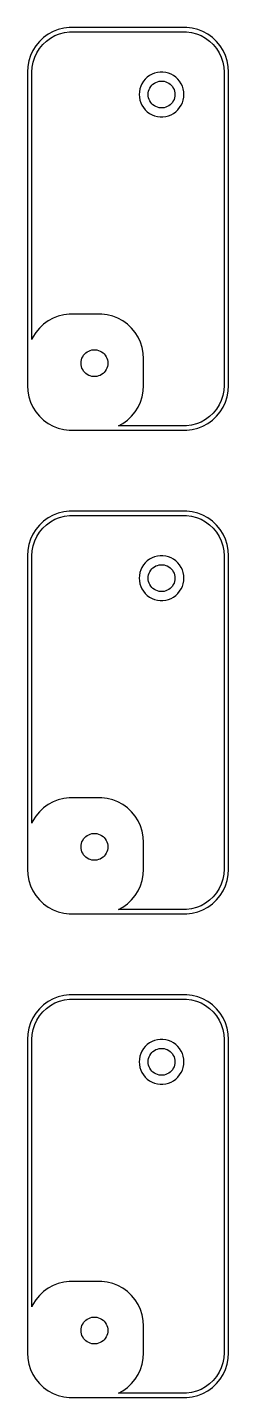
# Model space of a CAD drawing. Header units: metres. Extents: x -11 to 11, y 194 to 454.
# Drawn here: x -11.2 to 11.2, y 301.5 to 454.5 of the extents above; entities that cross this region are included whole.
import ezdxf

# ---------------------------------------------------------------- set-up
doc = ezdxf.new("R2010")
doc.units = ezdxf.units.M

msp = doc.modelspace()

# ---------------------------------------------------------------- linework, layer by layer
for p, q in [((-7.1869, 454.411), (-7.79507, 454.255)), ((-6.56395, 454.49), (-7.1869, 454.411)), ((6.56395, 454.49), (-6.56395, 454.49)), ((7.1869, 454.411), (6.56395, 454.49)), ((7.79507, 454.255), (7.1869, 454.411)), ((-9.89484, 452.923), (-10.2951, 452.439)), ((-9.43712, 453.353), (-9.89484, 452.923)), ((-9.53035, 452.58), (-9.11839, 452.967)), ((-8.92912, 453.722), (-9.43712, 453.353)), ((-9.11839, 452.967), (-8.66121, 453.299)), ((-8.37889, 454.024), (-8.92912, 453.722)), ((-8.66121, 453.299), (-8.166, 453.572)), ((-7.79507, 454.255), (-8.37889, 454.024)), ((-8.166, 453.572), (-7.64056, 453.78)), ((-7.64056, 453.78), (-7.0932, 453.92)), ((-7.0932, 453.92), (-6.53255, 453.991)), ((-6.53255, 453.991), (6.53255, 453.991)), ((6.53255, 453.991), (7.0932, 453.92)), ((7.0932, 453.92), (7.64056, 453.78)), ((7.64056, 453.78), (8.166, 453.572)), ((8.37889, 454.024), (7.79507, 454.255)), ((8.166, 453.572), (8.66121, 453.299)), ((8.92912, 453.722), (8.37889, 454.024)), ((8.66121, 453.299), (9.11839, 452.967)), ((9.43712, 453.353), (8.92912, 453.722)), ((9.11839, 452.967), (9.53035, 452.58)), ((9.89484, 452.923), (9.43712, 453.353)), ((10.2951, 452.439), (9.89484, 452.923)), ((-10.8989, 451.341), (-11.0929, 450.743)), ((-10.6315, 451.909), (-10.8989, 451.341)), ((-10.2951, 452.439), (-10.6315, 451.909)), ((-10.434, 451.157), (-10.1934, 451.668)), ((-10.1934, 451.668), (-9.89056, 452.145)), ((-9.89056, 452.145), (-9.53035, 452.58)), ((9.53035, 452.58), (9.89056, 452.145)), ((9.89056, 452.145), (10.1934, 451.668)), ((10.1934, 451.668), (10.434, 451.157)), ((10.6315, 451.909), (10.2951, 452.439)), ((10.8989, 451.341), (10.6315, 451.909)), ((11.0929, 450.743), (10.8989, 451.341)), ((-11.2106, 450.127), (-11.25, 449.5)), ((-11.0929, 450.743), (-11.2106, 450.127)), ((-10.75, 449.5), (-10.7145, 450.064)), ((-10.7145, 450.064), (-10.6086, 450.619)), ((-10.6086, 450.619), (-10.434, 451.157)), ((10.434, 451.157), (10.6086, 450.619)), ((10.6086, 450.619), (10.7145, 450.064)), ((10.7145, 450.064), (10.75, 449.5)), ((11.2106, 450.127), (11.0929, 450.743)), ((11.25, 449.5), (11.2106, 450.127)), ((-11.25, 449.5), (-11.25, 414.5)), ((-10.75, 419.657), (-10.75, 449.5)), ((1.72745, 448.469), (1.55922, 448.204)), ((1.92757, 448.711), (1.72745, 448.469)), ((2.15643, 448.926), (1.92757, 448.711)), ((2.41043, 449.111), (2.15643, 448.926)), ((2.68555, 449.262), (2.41043, 449.111)), ((2.97745, 449.378), (2.68555, 449.262)), ((2.79385, 448.156), (2.94626, 448.266)), ((2.94626, 448.266), (3.11133, 448.357)), ((3.28154, 449.456), (2.97745, 449.378)), ((3.11133, 448.357), (3.28647, 448.427)), ((3.59302, 449.495), (3.28154, 449.456)), ((3.28647, 448.427), (3.46892, 448.473)), ((3.46892, 448.473), (3.65581, 448.497)), ((3.90697, 449.495), (3.59302, 449.495)), ((3.65581, 448.497), (3.84418, 448.497)), ((3.84418, 448.497), (4.03107, 448.473)), ((4.21844, 449.456), (3.90697, 449.495)), ((4.03107, 448.473), (4.21352, 448.427)), ((4.21352, 448.427), (4.38866, 448.357)), ((4.52254, 449.378), (4.21844, 449.456)), ((4.38866, 448.357), (4.55373, 448.266)), ((4.81444, 449.262), (4.52254, 449.378)), ((4.55373, 448.266), (4.70613, 448.156)), ((5.08955, 449.111), (4.81444, 449.262)), ((5.34355, 448.926), (5.08955, 449.111)), ((5.57242, 448.711), (5.34355, 448.926)), ((5.77254, 448.469), (5.57242, 448.711)), ((5.94077, 448.204), (5.77254, 448.469)), ((10.75, 449.5), (10.75, 414.5)), ((11.25, 414.5), (11.25, 449.5)), ((1.2697, 447.313), (1.25, 447)), ((1.25, 447), (1.2697, 446.687)), ((1.32854, 447.622), (1.2697, 447.313)), ((1.42555, 447.92), (1.32854, 447.622)), ((1.55922, 448.204), (1.42555, 447.92)), ((2.25, 447), (2.26183, 447.188)), ((2.26183, 446.812), (2.25, 447)), ((2.26183, 447.188), (2.29712, 447.373)), ((2.29712, 446.627), (2.26183, 446.812)), ((2.29712, 447.373), (2.35533, 447.552)), ((2.35533, 447.552), (2.43553, 447.723)), ((2.43553, 447.723), (2.53647, 447.882)), ((2.53647, 447.882), (2.65654, 448.027)), ((2.65654, 448.027), (2.79385, 448.156)), ((4.70613, 448.156), (4.84344, 448.027)), ((4.84344, 448.027), (4.96352, 447.882)), ((4.96352, 447.882), (5.06445, 447.723)), ((5.06445, 447.723), (5.14465, 447.552)), ((5.14465, 447.552), (5.20287, 447.373)), ((5.20287, 447.373), (5.23816, 447.188)), ((5.23816, 446.812), (5.20287, 446.627)), ((5.23816, 447.188), (5.25, 447)), ((5.25, 447), (5.23816, 446.812)), ((6.07443, 447.92), (5.94077, 448.204)), ((6.17145, 447.622), (6.07443, 447.92)), ((6.23029, 447.313), (6.17145, 447.622)), ((6.25, 447), (6.23029, 447.313)), ((6.23029, 446.687), (6.25, 447)), ((1.2697, 446.687), (1.32854, 446.378)), ((1.32854, 446.378), (1.42555, 446.08)), ((1.42555, 446.08), (1.55922, 445.796)), ((1.55922, 445.796), (1.72745, 445.531)), ((1.72745, 445.531), (1.92757, 445.289)), ((1.92757, 445.289), (2.15643, 445.074)), ((2.35533, 446.448), (2.29712, 446.627)), ((2.43553, 446.277), (2.35533, 446.448)), ((2.53647, 446.118), (2.43553, 446.277)), ((2.65654, 445.973), (2.53647, 446.118)), ((2.79385, 445.844), (2.65654, 445.973)), ((2.94626, 445.734), (2.79385, 445.844)), ((3.11133, 445.643), (2.94626, 445.734)), ((3.28647, 445.573), (3.11133, 445.643)), ((3.46892, 445.527), (3.28647, 445.573)), ((3.65581, 445.503), (3.46892, 445.527)), ((3.84418, 445.503), (3.65581, 445.503)), ((4.03107, 445.527), (3.84418, 445.503)), ((4.21352, 445.573), (4.03107, 445.527)), ((4.38866, 445.643), (4.21352, 445.573)), ((4.55373, 445.734), (4.38866, 445.643)), ((4.70613, 445.844), (4.55373, 445.734)), ((4.84344, 445.973), (4.70613, 445.844)), ((4.96352, 446.118), (4.84344, 445.973)), ((5.06445, 446.277), (4.96352, 446.118)), ((5.14465, 446.448), (5.06445, 446.277)), ((5.20287, 446.627), (5.14465, 446.448)), ((5.34355, 445.074), (5.57242, 445.289)), ((5.57242, 445.289), (5.77254, 445.531)), ((5.77254, 445.531), (5.94077, 445.796)), ((5.94077, 445.796), (6.07443, 446.08)), ((6.07443, 446.08), (6.17145, 446.378)), ((6.17145, 446.378), (6.23029, 446.687)), ((2.15643, 445.074), (2.41043, 444.889)), ((2.41043, 444.889), (2.68555, 444.738)), ((2.68555, 444.738), (2.97745, 444.622)), ((2.97745, 444.622), (3.28154, 444.544)), ((3.28154, 444.544), (3.59302, 444.505)), ((3.59302, 444.505), (3.90697, 444.505)), ((3.90697, 444.505), (4.21844, 444.544)), ((4.21844, 444.544), (4.52254, 444.622)), ((4.52254, 444.622), (4.81444, 444.738)), ((4.81444, 444.738), (5.08955, 444.889)), ((5.08955, 444.889), (5.34355, 445.074)), ((-7.79507, 422.255), (-8.37889, 422.024)), ((-7.1869, 422.411), (-7.79507, 422.255)), ((-6.56395, 422.49), (-7.1869, 422.411)), ((-2.93604, 422.49), (-6.56395, 422.49)), ((-2.31308, 422.411), (-2.93604, 422.49)), ((-1.70491, 422.255), (-2.31308, 422.411)), ((-1.12109, 422.024), (-1.70491, 422.255)), ((-9.89484, 420.923), (-10.2951, 420.439)), ((-9.43712, 421.353), (-9.89484, 420.923)), ((-8.92912, 421.722), (-9.43712, 421.353)), ((-8.37889, 422.024), (-8.92912, 421.722)), ((-0.57086, 421.722), (-1.12109, 422.024)), ((-0.06287, 421.353), (-0.57086, 421.722)), ((0.39484, 420.923), (-0.06287, 421.353)), ((0.79507, 420.439), (0.39484, 420.923)), ((-10.6315, 419.909), (-10.75, 419.657)), ((-10.2951, 420.439), (-10.6315, 419.909)), ((1.13153, 419.909), (0.79507, 420.439)), ((1.39888, 419.341), (1.13153, 419.909)), ((1.59291, 418.743), (1.39888, 419.341)), ((-5.14465, 417.552), (-5.06445, 417.723)), ((-5.06445, 417.723), (-4.96352, 417.882)), ((-4.96352, 417.882), (-4.84344, 418.027)), ((-4.84344, 418.027), (-4.70613, 418.156)), ((-4.70613, 418.156), (-4.55373, 418.266)), ((-4.55373, 418.266), (-4.38866, 418.357)), ((-4.38866, 418.357), (-4.21352, 418.427)), ((-4.21352, 418.427), (-4.03107, 418.473)), ((-4.03107, 418.473), (-3.84418, 418.497)), ((-3.84418, 418.497), (-3.65581, 418.497)), ((-3.65581, 418.497), (-3.46892, 418.473)), ((-3.46892, 418.473), (-3.28647, 418.427)), ((-3.28647, 418.427), (-3.11133, 418.357)), ((-3.11133, 418.357), (-2.94626, 418.266)), ((-2.94626, 418.266), (-2.79385, 418.156)), ((-2.79385, 418.156), (-2.65654, 418.027)), ((-2.65654, 418.027), (-2.53647, 417.882)), ((-2.53647, 417.882), (-2.43553, 417.723)), ((-2.43553, 417.723), (-2.35533, 417.552)), ((1.71057, 418.127), (1.59291, 418.743)), ((1.75, 417.5), (1.71057, 418.127)), ((-5.25, 417), (-5.23816, 417.188)), ((-5.23816, 416.812), (-5.25, 417)), ((-5.23816, 417.188), (-5.20287, 417.373)), ((-5.20287, 416.627), (-5.23816, 416.812)), ((-5.20287, 417.373), (-5.14465, 417.552)), ((-5.14465, 416.448), (-5.20287, 416.627)), ((-5.06445, 416.277), (-5.14465, 416.448)), ((-4.96352, 416.118), (-5.06445, 416.277)), ((-4.84344, 415.973), (-4.96352, 416.118)), ((-2.53647, 416.118), (-2.65654, 415.973)), ((-2.43553, 416.277), (-2.53647, 416.118)), ((-2.35533, 416.448), (-2.43553, 416.277)), ((-2.35533, 417.552), (-2.29712, 417.373)), ((-2.29712, 416.627), (-2.35533, 416.448)), ((-2.29712, 417.373), (-2.26183, 417.188)), ((-2.26183, 416.812), (-2.29712, 416.627)), ((-2.26183, 417.188), (-2.25, 417)), ((-2.25, 417), (-2.26183, 416.812)), ((1.75, 414.5), (1.75, 417.5)), ((-4.70613, 415.844), (-4.84344, 415.973)), ((-4.55373, 415.734), (-4.70613, 415.844)), ((-4.38866, 415.643), (-4.55373, 415.734)), ((-4.21352, 415.573), (-4.38866, 415.643)), ((-4.03107, 415.527), (-4.21352, 415.573)), ((-3.84418, 415.503), (-4.03107, 415.527)), ((-3.65581, 415.503), (-3.84418, 415.503)), ((-3.46892, 415.527), (-3.65581, 415.503)), ((-3.28647, 415.573), (-3.46892, 415.527)), ((-3.11133, 415.643), (-3.28647, 415.573)), ((-2.94626, 415.734), (-3.11133, 415.643)), ((-2.79385, 415.844), (-2.94626, 415.734)), ((-2.65654, 415.973), (-2.79385, 415.844)), ((-11.25, 414.5), (-11.2106, 413.873)), ((-11.2106, 413.873), (-11.0929, 413.257)), ((-11.0929, 413.257), (-10.8989, 412.659)), ((1.39888, 412.659), (1.59291, 413.257)), ((1.59291, 413.257), (1.71057, 413.873)), ((1.71057, 413.873), (1.75, 414.5)), ((10.6086, 413.381), (10.434, 412.843)), ((10.7145, 413.936), (10.6086, 413.381)), ((10.75, 414.5), (10.7145, 413.936)), ((10.8989, 412.659), (11.0929, 413.257)), ((11.0929, 413.257), (11.2106, 413.873)), ((11.2106, 413.873), (11.25, 414.5)), ((-10.8989, 412.659), (-10.6315, 412.091)), ((-10.6315, 412.091), (-10.2951, 411.561)), ((-10.2951, 411.561), (-9.89484, 411.077)), ((0.39484, 411.077), (0.79507, 411.561)), ((0.79507, 411.561), (1.13153, 412.091)), ((1.13153, 412.091), (1.39888, 412.659)), ((9.89056, 411.855), (9.53035, 411.42)), ((10.1934, 412.332), (9.89056, 411.855)), ((9.89484, 411.077), (10.2951, 411.561)), ((10.434, 412.843), (10.1934, 412.332)), ((10.2951, 411.561), (10.6315, 412.091)), ((10.6315, 412.091), (10.8989, 412.659)), ((-9.89484, 411.077), (-9.43712, 410.647)), ((-9.43712, 410.647), (-8.92912, 410.278)), ((-8.92912, 410.278), (-8.37889, 409.976)), ((-1.06104, 410.009), (-0.57086, 410.278)), ((6.53255, 410.009), (-1.06104, 410.009)), ((-0.57086, 410.278), (-0.06287, 410.647)), ((-0.06287, 410.647), (0.39484, 411.077)), ((7.0932, 410.08), (6.53255, 410.009)), ((7.64056, 410.22), (7.0932, 410.08)), ((8.166, 410.428), (7.64056, 410.22)), ((8.66121, 410.701), (8.166, 410.428)), ((8.37889, 409.976), (8.92912, 410.278)), ((9.11839, 411.033), (8.66121, 410.701)), ((8.92912, 410.278), (9.43712, 410.647)), ((9.53035, 411.42), (9.11839, 411.033)), ((9.43712, 410.647), (9.89484, 411.077)), ((-8.37889, 409.976), (-7.79507, 409.745)), ((-7.79507, 409.745), (-7.1869, 409.589)), ((-7.1869, 409.589), (-6.56395, 409.51)), ((-6.56395, 409.51), (6.56395, 409.51)), ((6.56395, 409.51), (7.1869, 409.589)), ((7.1869, 409.589), (7.79507, 409.745)), ((7.79507, 409.745), (8.37889, 409.976)), ((-9.43712, 399.353), (-9.89484, 398.923)), ((-8.92912, 399.722), (-9.43712, 399.353)), ((-9.11839, 398.967), (-8.66121, 399.299)), ((-8.37889, 400.024), (-8.92912, 399.722)), ((-8.66121, 399.299), (-8.166, 399.572)), ((-7.79507, 400.255), (-8.37889, 400.024)), ((-8.166, 399.572), (-7.64056, 399.78)), ((-7.1869, 400.411), (-7.79507, 400.255)), ((-7.64056, 399.78), (-7.0932, 399.92)), ((-6.56395, 400.49), (-7.1869, 400.411)), ((-7.0932, 399.92), (-6.53255, 399.991)), ((6.56395, 400.49), (-6.56395, 400.49)), ((-6.53255, 399.991), (6.53255, 399.991)), ((6.53255, 399.991), (7.0932, 399.92)), ((7.1869, 400.411), (6.56395, 400.49)), ((7.0932, 399.92), (7.64056, 399.78)), ((7.79507, 400.255), (7.1869, 400.411)), ((7.64056, 399.78), (8.166, 399.572)), ((8.37889, 400.024), (7.79507, 400.255)), ((8.166, 399.572), (8.66121, 399.299)), ((8.92912, 399.722), (8.37889, 400.024)), ((8.66121, 399.299), (9.11839, 398.967)), ((9.43712, 399.353), (8.92912, 399.722)), ((9.89484, 398.923), (9.43712, 399.353)), ((-10.6315, 397.909), (-10.8989, 397.341)), ((-10.2951, 398.439), (-10.6315, 397.909)), ((-9.89484, 398.923), (-10.2951, 398.439)), ((-10.1934, 397.668), (-9.89056, 398.145)), ((-9.89056, 398.145), (-9.53035, 398.58)), ((-9.53035, 398.58), (-9.11839, 398.967)), ((9.11839, 398.967), (9.53035, 398.58)), ((9.53035, 398.58), (9.89056, 398.145)), ((9.89056, 398.145), (10.1934, 397.668)), ((10.2951, 398.439), (9.89484, 398.923)), ((10.6315, 397.909), (10.2951, 398.439)), ((10.8989, 397.341), (10.6315, 397.909)), ((-11.0929, 396.743), (-11.2106, 396.127)), ((-10.8989, 397.341), (-11.0929, 396.743)), ((-10.7145, 396.064), (-10.6086, 396.619)), ((-10.6086, 396.619), (-10.434, 397.157)), ((-10.434, 397.157), (-10.1934, 397.668)), ((10.1934, 397.668), (10.434, 397.157)), ((10.434, 397.157), (10.6086, 396.619)), ((10.6086, 396.619), (10.7145, 396.064)), ((11.0929, 396.743), (10.8989, 397.341)), ((11.2106, 396.127), (11.0929, 396.743)), ((-11.2106, 396.127), (-11.25, 395.5)), ((-11.25, 395.5), (-11.25, 360.5)), ((-10.75, 395.5), (-10.7145, 396.064)), ((-10.75, 365.657), (-10.75, 395.5)), ((1.92757, 394.711), (1.72745, 394.469)), ((2.15643, 394.926), (1.92757, 394.711)), ((2.41043, 395.111), (2.15643, 394.926)), ((2.68555, 395.262), (2.41043, 395.111)), ((2.97745, 395.378), (2.68555, 395.262)), ((3.28154, 395.456), (2.97745, 395.378)), ((3.59302, 395.495), (3.28154, 395.456)), ((3.90697, 395.495), (3.59302, 395.495)), ((4.21844, 395.456), (3.90697, 395.495)), ((4.52254, 395.378), (4.21844, 395.456)), ((4.81444, 395.262), (4.52254, 395.378)), ((5.08955, 395.111), (4.81444, 395.262)), ((5.34355, 394.926), (5.08955, 395.111)), ((5.57242, 394.711), (5.34355, 394.926)), ((5.77254, 394.469), (5.57242, 394.711)), ((10.7145, 396.064), (10.75, 395.5)), ((10.75, 395.5), (10.75, 360.5)), ((11.25, 395.5), (11.2106, 396.127)), ((11.25, 360.5), (11.25, 395.5)), ((1.2697, 393.313), (1.25, 393)), ((1.32854, 393.622), (1.2697, 393.313)), ((1.42555, 393.92), (1.32854, 393.622)), ((1.55922, 394.204), (1.42555, 393.92)), ((1.72745, 394.469), (1.55922, 394.204)), ((2.25, 393), (2.26183, 393.188)), ((2.26183, 393.188), (2.29712, 393.373)), ((2.29712, 393.373), (2.35533, 393.552)), ((2.35533, 393.552), (2.43553, 393.723)), ((2.43553, 393.723), (2.53647, 393.882)), ((2.53647, 393.882), (2.65654, 394.027)), ((2.65654, 394.027), (2.79385, 394.156)), ((2.79385, 394.156), (2.94626, 394.266)), ((2.94626, 394.266), (3.11133, 394.357)), ((3.11133, 394.357), (3.28647, 394.427)), ((3.28647, 394.427), (3.46892, 394.473)), ((3.46892, 394.473), (3.65581, 394.497)), ((3.65581, 394.497), (3.84418, 394.497)), ((3.84418, 394.497), (4.03107, 394.473)), ((4.03107, 394.473), (4.21352, 394.427)), ((4.21352, 394.427), (4.38866, 394.357)), ((4.38866, 394.357), (4.55373, 394.266)), ((4.55373, 394.266), (4.70613, 394.156)), ((4.70613, 394.156), (4.84344, 394.027)), ((4.84344, 394.027), (4.96352, 393.882)), ((4.96352, 393.882), (5.06445, 393.723)), ((5.06445, 393.723), (5.14465, 393.552)), ((5.14465, 393.552), (5.20287, 393.373)), ((5.20287, 393.373), (5.23816, 393.188)), ((5.23816, 393.188), (5.25, 393)), ((5.94077, 394.204), (5.77254, 394.469)), ((6.07443, 393.92), (5.94077, 394.204)), ((6.17145, 393.622), (6.07443, 393.92)), ((6.23029, 393.313), (6.17145, 393.622)), ((6.25, 393), (6.23029, 393.313)), ((1.25, 393), (1.2697, 392.687)), ((1.2697, 392.687), (1.32854, 392.378)), ((1.32854, 392.378), (1.42555, 392.08)), ((1.42555, 392.08), (1.55922, 391.796)), ((1.55922, 391.796), (1.72745, 391.531)), ((2.26183, 392.812), (2.25, 393)), ((2.29712, 392.627), (2.26183, 392.812)), ((2.35533, 392.448), (2.29712, 392.627)), ((2.43553, 392.277), (2.35533, 392.448)), ((2.53647, 392.118), (2.43553, 392.277)), ((2.65654, 391.973), (2.53647, 392.118)), ((2.79385, 391.844), (2.65654, 391.973)), ((2.94626, 391.734), (2.79385, 391.844)), ((3.11133, 391.643), (2.94626, 391.734)), ((3.28647, 391.573), (3.11133, 391.643)), ((4.38866, 391.643), (4.21352, 391.573)), ((4.55373, 391.734), (4.38866, 391.643)), ((4.70613, 391.844), (4.55373, 391.734)), ((4.84344, 391.973), (4.70613, 391.844)), ((4.96352, 392.118), (4.84344, 391.973)), ((5.06445, 392.277), (4.96352, 392.118)), ((5.14465, 392.448), (5.06445, 392.277)), ((5.20287, 392.627), (5.14465, 392.448)), ((5.23816, 392.812), (5.20287, 392.627)), ((5.25, 393), (5.23816, 392.812)), ((5.77254, 391.531), (5.94077, 391.796)), ((5.94077, 391.796), (6.07443, 392.08)), ((6.07443, 392.08), (6.17145, 392.378)), ((6.17145, 392.378), (6.23029, 392.687)), ((6.23029, 392.687), (6.25, 393)), ((1.72745, 391.531), (1.92757, 391.289)), ((1.92757, 391.289), (2.15643, 391.074)), ((2.15643, 391.074), (2.41043, 390.889)), ((2.41043, 390.889), (2.68555, 390.738)), ((2.68555, 390.738), (2.97745, 390.622)), ((2.97745, 390.622), (3.28154, 390.544)), ((3.28154, 390.544), (3.59302, 390.505)), ((3.46892, 391.527), (3.28647, 391.573)), ((3.65581, 391.503), (3.46892, 391.527)), ((3.59302, 390.505), (3.90697, 390.505)), ((3.84418, 391.503), (3.65581, 391.503)), ((4.03107, 391.527), (3.84418, 391.503)), ((3.90697, 390.505), (4.21844, 390.544)), ((4.21352, 391.573), (4.03107, 391.527)), ((4.21844, 390.544), (4.52254, 390.622)), ((4.52254, 390.622), (4.81444, 390.738)), ((4.81444, 390.738), (5.08955, 390.889)), ((5.08955, 390.889), (5.34355, 391.074)), ((5.34355, 391.074), (5.57242, 391.289)), ((5.57242, 391.289), (5.77254, 391.531)), ((-9.43712, 367.353), (-9.89484, 366.923)), ((-8.92912, 367.722), (-9.43712, 367.353)), ((-8.37889, 368.024), (-8.92912, 367.722)), ((-7.79507, 368.255), (-8.37889, 368.024)), ((-7.1869, 368.411), (-7.79507, 368.255)), ((-6.56395, 368.49), (-7.1869, 368.411)), ((-2.93604, 368.49), (-6.56395, 368.49)), ((-2.31308, 368.411), (-2.93604, 368.49)), ((-1.70491, 368.255), (-2.31308, 368.411)), ((-1.12109, 368.024), (-1.70491, 368.255)), ((-0.57086, 367.722), (-1.12109, 368.024)), ((-0.06287, 367.353), (-0.57086, 367.722)), ((0.39484, 366.923), (-0.06287, 367.353)), ((-10.6315, 365.909), (-10.75, 365.657)), ((-10.2951, 366.439), (-10.6315, 365.909)), ((-9.89484, 366.923), (-10.2951, 366.439)), ((0.79507, 366.439), (0.39484, 366.923)), ((1.13153, 365.909), (0.79507, 366.439)), ((1.39888, 365.341), (1.13153, 365.909)), ((-4.84344, 364.027), (-4.70613, 364.156)), ((-4.70613, 364.156), (-4.55373, 364.266)), ((-4.55373, 364.266), (-4.38866, 364.357)), ((-4.38866, 364.357), (-4.21352, 364.427)), ((-4.21352, 364.427), (-4.03107, 364.473)), ((-4.03107, 364.473), (-3.84418, 364.497)), ((-3.84418, 364.497), (-3.65581, 364.497)), ((-3.65581, 364.497), (-3.46892, 364.473)), ((-3.46892, 364.473), (-3.28647, 364.427)), ((-3.28647, 364.427), (-3.11133, 364.357)), ((-3.11133, 364.357), (-2.94626, 364.266)), ((-2.94626, 364.266), (-2.79385, 364.156)), ((-2.79385, 364.156), (-2.65654, 364.027)), ((1.59291, 364.743), (1.39888, 365.341)), ((1.71057, 364.127), (1.59291, 364.743)), ((1.75, 363.5), (1.71057, 364.127)), ((-5.25, 363), (-5.23816, 363.188)), ((-5.23816, 362.812), (-5.25, 363)), ((-5.23816, 363.188), (-5.20287, 363.373)), ((-5.20287, 362.627), (-5.23816, 362.812)), ((-5.20287, 363.373), (-5.14465, 363.552)), ((-5.14465, 362.448), (-5.20287, 362.627)), ((-5.14465, 363.552), (-5.06445, 363.723)), ((-5.06445, 363.723), (-4.96352, 363.882)), ((-4.96352, 363.882), (-4.84344, 364.027)), ((-2.65654, 364.027), (-2.53647, 363.882)), ((-2.53647, 363.882), (-2.43553, 363.723)), ((-2.43553, 363.723), (-2.35533, 363.552)), ((-2.35533, 363.552), (-2.29712, 363.373)), ((-2.29712, 362.627), (-2.35533, 362.448)), ((-2.29712, 363.373), (-2.26183, 363.188)), ((-2.26183, 362.812), (-2.29712, 362.627)), ((-2.26183, 363.188), (-2.25, 363)), ((-2.25, 363), (-2.26183, 362.812)), ((1.75, 360.5), (1.75, 363.5)), ((-5.06445, 362.277), (-5.14465, 362.448)), ((-4.96352, 362.118), (-5.06445, 362.277)), ((-4.84344, 361.973), (-4.96352, 362.118)), ((-4.70613, 361.844), (-4.84344, 361.973)), ((-4.55373, 361.734), (-4.70613, 361.844)), ((-4.38866, 361.643), (-4.55373, 361.734)), ((-4.21352, 361.573), (-4.38866, 361.643)), ((-4.03107, 361.527), (-4.21352, 361.573)), ((-3.84418, 361.503), (-4.03107, 361.527)), ((-3.65581, 361.503), (-3.84418, 361.503)), ((-3.46892, 361.527), (-3.65581, 361.503)), ((-3.28647, 361.573), (-3.46892, 361.527)), ((-3.11133, 361.643), (-3.28647, 361.573)), ((-2.94626, 361.734), (-3.11133, 361.643)), ((-2.79385, 361.844), (-2.94626, 361.734)), ((-2.65654, 361.973), (-2.79385, 361.844)), ((-2.53647, 362.118), (-2.65654, 361.973)), ((-2.43553, 362.277), (-2.53647, 362.118)), ((-2.35533, 362.448), (-2.43553, 362.277)), ((-11.25, 360.5), (-11.2106, 359.873)), ((-11.2106, 359.873), (-11.0929, 359.257)), ((1.59291, 359.257), (1.71057, 359.873)), ((1.71057, 359.873), (1.75, 360.5)), ((10.7145, 359.936), (10.6086, 359.381)), ((10.75, 360.5), (10.7145, 359.936)), ((11.0929, 359.257), (11.2106, 359.873)), ((11.2106, 359.873), (11.25, 360.5)), ((-11.0929, 359.257), (-10.8989, 358.659)), ((-10.8989, 358.659), (-10.6315, 358.091)), ((-10.6315, 358.091), (-10.2951, 357.561)), ((0.79507, 357.561), (1.13153, 358.091)), ((1.13153, 358.091), (1.39888, 358.659)), ((1.39888, 358.659), (1.59291, 359.257)), ((10.1934, 358.332), (9.89056, 357.855)), ((10.434, 358.843), (10.1934, 358.332)), ((10.2951, 357.561), (10.6315, 358.091)), ((10.6086, 359.381), (10.434, 358.843)), ((10.6315, 358.091), (10.8989, 358.659)), ((10.8989, 358.659), (11.0929, 359.257)), ((-10.2951, 357.561), (-9.89484, 357.077)), ((-9.89484, 357.077), (-9.43712, 356.647)), ((-9.43712, 356.647), (-8.92912, 356.278)), ((-0.57086, 356.278), (-0.06287, 356.647)), ((-0.06287, 356.647), (0.39484, 357.077)), ((0.39484, 357.077), (0.79507, 357.561)), ((8.66121, 356.701), (8.166, 356.428)), ((9.11839, 357.033), (8.66121, 356.701)), ((8.92912, 356.278), (9.43712, 356.647)), ((9.53035, 357.42), (9.11839, 357.033)), ((9.43712, 356.647), (9.89484, 357.077)), ((9.89056, 357.855), (9.53035, 357.42)), ((9.89484, 357.077), (10.2951, 357.561)), ((-8.92912, 356.278), (-8.37889, 355.976)), ((-8.37889, 355.976), (-7.79507, 355.745)), ((-7.79507, 355.745), (-7.1869, 355.589)), ((-7.1869, 355.589), (-6.56395, 355.51)), ((-6.56395, 355.51), (6.56395, 355.51)), ((-1.06104, 356.009), (-0.57086, 356.278)), ((6.53255, 356.009), (-1.06104, 356.009)), ((7.0932, 356.08), (6.53255, 356.009)), ((6.56395, 355.51), (7.1869, 355.589)), ((7.64056, 356.22), (7.0932, 356.08)), ((7.1869, 355.589), (7.79507, 355.745)), ((8.166, 356.428), (7.64056, 356.22)), ((7.79507, 355.745), (8.37889, 355.976)), ((8.37889, 355.976), (8.92912, 356.278)), ((-8.37889, 346.024), (-8.92912, 345.722)), ((-7.79507, 346.255), (-8.37889, 346.024)), ((-8.166, 345.572), (-7.64056, 345.78)), ((-7.1869, 346.411), (-7.79507, 346.255)), ((-7.64056, 345.78), (-7.0932, 345.92)), ((-6.56395, 346.49), (-7.1869, 346.411)), ((-7.0932, 345.92), (-6.53255, 345.991)), ((6.56395, 346.49), (-6.56395, 346.49)), ((-6.53255, 345.991), (6.53255, 345.991)), ((6.53255, 345.991), (7.0932, 345.92)), ((7.1869, 346.411), (6.56395, 346.49)), ((7.0932, 345.92), (7.64056, 345.78)), ((7.79507, 346.255), (7.1869, 346.411)), ((7.64056, 345.78), (8.166, 345.572)), ((8.37889, 346.024), (7.79507, 346.255)), ((8.92912, 345.722), (8.37889, 346.024)), ((-10.2951, 344.439), (-10.6315, 343.909)), ((-9.89484, 344.923), (-10.2951, 344.439)), ((-9.43712, 345.353), (-9.89484, 344.923)), ((-9.89056, 344.145), (-9.53035, 344.58)), ((-9.53035, 344.58), (-9.11839, 344.967)), ((-8.92912, 345.722), (-9.43712, 345.353)), ((-9.11839, 344.967), (-8.66121, 345.299)), ((-8.66121, 345.299), (-8.166, 345.572)), ((8.166, 345.572), (8.66121, 345.299)), ((8.66121, 345.299), (9.11839, 344.967)), ((9.43712, 345.353), (8.92912, 345.722)), ((9.11839, 344.967), (9.53035, 344.58)), ((9.89484, 344.923), (9.43712, 345.353)), ((9.53035, 344.58), (9.89056, 344.145)), ((10.2951, 344.439), (9.89484, 344.923)), ((10.6315, 343.909), (10.2951, 344.439)), ((-11.0929, 342.743), (-11.2106, 342.127)), ((-10.8989, 343.341), (-11.0929, 342.743)), ((-10.6315, 343.909), (-10.8989, 343.341)), ((-10.6086, 342.619), (-10.434, 343.157)), ((-10.434, 343.157), (-10.1934, 343.668)), ((-10.1934, 343.668), (-9.89056, 344.145)), ((9.89056, 344.145), (10.1934, 343.668)), ((10.1934, 343.668), (10.434, 343.157)), ((10.434, 343.157), (10.6086, 342.619)), ((10.8989, 343.341), (10.6315, 343.909)), ((11.0929, 342.743), (10.8989, 343.341)), ((11.2106, 342.127), (11.0929, 342.743)), ((-11.2106, 342.127), (-11.25, 341.5)), ((-11.25, 341.5), (-11.25, 306.5)), ((-10.75, 341.5), (-10.7145, 342.064)), ((-10.75, 311.657), (-10.75, 341.5)), ((-10.7145, 342.064), (-10.6086, 342.619)), ((2.68555, 341.262), (2.41043, 341.111)), ((2.97745, 341.378), (2.68555, 341.262)), ((3.28154, 341.456), (2.97745, 341.378)), ((3.59302, 341.495), (3.28154, 341.456)), ((3.90697, 341.495), (3.59302, 341.495)), ((4.21844, 341.456), (3.90697, 341.495)), ((4.52254, 341.378), (4.21844, 341.456)), ((4.81444, 341.262), (4.52254, 341.378)), ((5.08955, 341.111), (4.81444, 341.262)), ((10.6086, 342.619), (10.7145, 342.064)), ((10.7145, 342.064), (10.75, 341.5)), ((10.75, 341.5), (10.75, 306.5)), ((11.25, 341.5), (11.2106, 342.127)), ((11.25, 306.5), (11.25, 341.5)), ((1.32854, 339.622), (1.2697, 339.313)), ((1.42555, 339.92), (1.32854, 339.622)), ((1.55922, 340.204), (1.42555, 339.92)), ((1.72745, 340.469), (1.55922, 340.204)), ((1.92757, 340.711), (1.72745, 340.469)), ((2.15643, 340.926), (1.92757, 340.711)), ((2.41043, 341.111), (2.15643, 340.926)), ((2.35533, 339.552), (2.43553, 339.723)), ((2.43553, 339.723), (2.53647, 339.882)), ((2.53647, 339.882), (2.65654, 340.027)), ((2.65654, 340.027), (2.79385, 340.156)), ((2.79385, 340.156), (2.94626, 340.266)), ((2.94626, 340.266), (3.11133, 340.357)), ((3.11133, 340.357), (3.28647, 340.427)), ((3.28647, 340.427), (3.46892, 340.473)), ((3.46892, 340.473), (3.65581, 340.497)), ((3.65581, 340.497), (3.84418, 340.497)), ((3.84418, 340.497), (4.03107, 340.473)), ((4.03107, 340.473), (4.21352, 340.427)), ((4.21352, 340.427), (4.38866, 340.357)), ((4.38866, 340.357), (4.55373, 340.266)), ((4.55373, 340.266), (4.70613, 340.156)), ((4.70613, 340.156), (4.84344, 340.027)), ((4.84344, 340.027), (4.96352, 339.882)), ((4.96352, 339.882), (5.06445, 339.723)), ((5.06445, 339.723), (5.14465, 339.552)), ((5.34355, 340.926), (5.08955, 341.111)), ((5.57242, 340.711), (5.34355, 340.926)), ((5.77254, 340.469), (5.57242, 340.711)), ((5.94077, 340.204), (5.77254, 340.469)), ((6.07443, 339.92), (5.94077, 340.204)), ((6.17145, 339.622), (6.07443, 339.92)), ((6.23029, 339.313), (6.17145, 339.622)), ((1.2697, 339.313), (1.25, 339)), ((1.25, 339), (1.2697, 338.687)), ((1.2697, 338.687), (1.32854, 338.378)), ((1.32854, 338.378), (1.42555, 338.08)), ((2.25, 339), (2.26183, 339.188)), ((2.26183, 338.812), (2.25, 339)), ((2.26183, 339.188), (2.29712, 339.373)), ((2.29712, 338.627), (2.26183, 338.812)), ((2.29712, 339.373), (2.35533, 339.552)), ((2.35533, 338.448), (2.29712, 338.627)), ((2.43553, 338.277), (2.35533, 338.448)), ((2.53647, 338.118), (2.43553, 338.277)), ((2.65654, 337.973), (2.53647, 338.118)), ((4.96352, 338.118), (4.84344, 337.973)), ((5.06445, 338.277), (4.96352, 338.118)), ((5.14465, 338.448), (5.06445, 338.277)), ((5.14465, 339.552), (5.20287, 339.373)), ((5.20287, 338.627), (5.14465, 338.448)), ((5.20287, 339.373), (5.23816, 339.188)), ((5.23816, 338.812), (5.20287, 338.627)), ((5.23816, 339.188), (5.25, 339)), ((5.25, 339), (5.23816, 338.812)), ((6.07443, 338.08), (6.17145, 338.378)), ((6.17145, 338.378), (6.23029, 338.687)), ((6.25, 339), (6.23029, 339.313)), ((6.23029, 338.687), (6.25, 339)), ((1.42555, 338.08), (1.55922, 337.796)), ((1.55922, 337.796), (1.72745, 337.531)), ((1.72745, 337.531), (1.92757, 337.289)), ((1.92757, 337.289), (2.15643, 337.074)), ((2.15643, 337.074), (2.41043, 336.889)), ((2.41043, 336.889), (2.68555, 336.738)), ((2.79385, 337.844), (2.65654, 337.973)), ((2.68555, 336.738), (2.97745, 336.622)), ((2.94626, 337.734), (2.79385, 337.844)), ((3.11133, 337.643), (2.94626, 337.734)), ((2.97745, 336.622), (3.28154, 336.544)), ((3.28647, 337.573), (3.11133, 337.643)), ((3.46892, 337.527), (3.28647, 337.573)), ((3.65581, 337.503), (3.46892, 337.527)), ((3.84418, 337.503), (3.65581, 337.503)), ((4.03107, 337.527), (3.84418, 337.503)), ((4.21352, 337.573), (4.03107, 337.527)), ((4.38866, 337.643), (4.21352, 337.573)), ((4.21844, 336.544), (4.52254, 336.622)), ((4.55373, 337.734), (4.38866, 337.643)), ((4.52254, 336.622), (4.81444, 336.738)), ((4.70613, 337.844), (4.55373, 337.734)), ((4.84344, 337.973), (4.70613, 337.844)), ((4.81444, 336.738), (5.08955, 336.889)), ((5.08955, 336.889), (5.34355, 337.074)), ((5.34355, 337.074), (5.57242, 337.289)), ((5.57242, 337.289), (5.77254, 337.531)), ((5.77254, 337.531), (5.94077, 337.796)), ((5.94077, 337.796), (6.07443, 338.08)), ((3.28154, 336.544), (3.59302, 336.505)), ((3.59302, 336.505), (3.90697, 336.505)), ((3.90697, 336.505), (4.21844, 336.544)), ((-8.92912, 313.722), (-9.43712, 313.353)), ((-8.37889, 314.024), (-8.92912, 313.722)), ((-7.79507, 314.255), (-8.37889, 314.024)), ((-7.1869, 314.411), (-7.79507, 314.255)), ((-6.56395, 314.49), (-7.1869, 314.411)), ((-2.93604, 314.49), (-6.56395, 314.49)), ((-2.31308, 314.411), (-2.93604, 314.49)), ((-1.70491, 314.255), (-2.31308, 314.411)), ((-1.12109, 314.024), (-1.70491, 314.255)), ((-0.57086, 313.722), (-1.12109, 314.024)), ((-0.06287, 313.353), (-0.57086, 313.722)), ((-10.2951, 312.439), (-10.6315, 311.909)), ((-9.89484, 312.923), (-10.2951, 312.439)), ((-9.43712, 313.353), (-9.89484, 312.923)), ((0.39484, 312.923), (-0.06287, 313.353)), ((0.79507, 312.439), (0.39484, 312.923)), ((1.13153, 311.909), (0.79507, 312.439)), ((-10.6315, 311.909), (-10.75, 311.657)), ((1.39888, 311.341), (1.13153, 311.909)), ((1.59291, 310.743), (1.39888, 311.341)), ((1.71057, 310.127), (1.59291, 310.743)), ((-5.25, 309), (-5.23816, 309.188)), ((-5.23816, 309.188), (-5.20287, 309.373)), ((-5.20287, 309.373), (-5.14465, 309.552)), ((-5.14465, 309.552), (-5.06445, 309.723)), ((-5.06445, 309.723), (-4.96352, 309.882)), ((-4.96352, 309.882), (-4.84344, 310.027)), ((-4.84344, 310.027), (-4.70613, 310.156)), ((-4.70613, 310.156), (-4.55373, 310.266)), ((-4.55373, 310.266), (-4.38866, 310.357)), ((-4.38866, 310.357), (-4.21352, 310.427)), ((-4.21352, 310.427), (-4.03107, 310.473)), ((-4.03107, 310.473), (-3.84418, 310.497)), ((-3.84418, 310.497), (-3.65581, 310.497)), ((-3.65581, 310.497), (-3.46892, 310.473)), ((-3.46892, 310.473), (-3.28647, 310.427)), ((-3.28647, 310.427), (-3.11133, 310.357)), ((-3.11133, 310.357), (-2.94626, 310.266)), ((-2.94626, 310.266), (-2.79385, 310.156)), ((-2.79385, 310.156), (-2.65654, 310.027)), ((-2.65654, 310.027), (-2.53647, 309.882)), ((-2.53647, 309.882), (-2.43553, 309.723)), ((-2.43553, 309.723), (-2.35533, 309.552)), ((-2.35533, 309.552), (-2.29712, 309.373)), ((-2.29712, 309.373), (-2.26183, 309.188)), ((-2.26183, 309.188), (-2.25, 309)), ((1.75, 309.5), (1.71057, 310.127)), ((1.75, 306.5), (1.75, 309.5)), ((-5.23816, 308.812), (-5.25, 309)), ((-5.20287, 308.627), (-5.23816, 308.812)), ((-5.14465, 308.448), (-5.20287, 308.627)), ((-5.06445, 308.277), (-5.14465, 308.448)), ((-4.96352, 308.118), (-5.06445, 308.277)), ((-4.84344, 307.973), (-4.96352, 308.118)), ((-4.70613, 307.844), (-4.84344, 307.973)), ((-4.55373, 307.734), (-4.70613, 307.844)), ((-4.38866, 307.643), (-4.55373, 307.734)), ((-4.21352, 307.573), (-4.38866, 307.643)), ((-4.03107, 307.527), (-4.21352, 307.573)), ((-3.84418, 307.503), (-4.03107, 307.527)), ((-3.65581, 307.503), (-3.84418, 307.503)), ((-3.46892, 307.527), (-3.65581, 307.503)), ((-3.28647, 307.573), (-3.46892, 307.527)), ((-3.11133, 307.643), (-3.28647, 307.573)), ((-2.94626, 307.734), (-3.11133, 307.643)), ((-2.79385, 307.844), (-2.94626, 307.734)), ((-2.65654, 307.973), (-2.79385, 307.844)), ((-2.53647, 308.118), (-2.65654, 307.973)), ((-2.43553, 308.277), (-2.53647, 308.118)), ((-2.35533, 308.448), (-2.43553, 308.277)), ((-2.29712, 308.627), (-2.35533, 308.448)), ((-2.26183, 308.812), (-2.29712, 308.627)), ((-2.25, 309), (-2.26183, 308.812)), ((-11.25, 306.5), (-11.2106, 305.873)), ((1.71057, 305.873), (1.75, 306.5)), ((10.75, 306.5), (10.7145, 305.936)), ((11.2106, 305.873), (11.25, 306.5)), ((-11.2106, 305.873), (-11.0929, 305.257)), ((-11.0929, 305.257), (-10.8989, 304.659)), ((-10.8989, 304.659), (-10.6315, 304.091)), ((1.13153, 304.091), (1.39888, 304.659)), ((1.39888, 304.659), (1.59291, 305.257)), ((1.59291, 305.257), (1.71057, 305.873)), ((10.434, 304.843), (10.1934, 304.332)), ((10.6086, 305.381), (10.434, 304.843)), ((10.7145, 305.936), (10.6086, 305.381)), ((10.6315, 304.091), (10.8989, 304.659)), ((10.8989, 304.659), (11.0929, 305.257)), ((11.0929, 305.257), (11.2106, 305.873)), ((-10.6315, 304.091), (-10.2951, 303.561)), ((-10.2951, 303.561), (-9.89484, 303.077)), ((-9.89484, 303.077), (-9.43712, 302.647)), ((-0.06287, 302.647), (0.39484, 303.077)), ((0.39484, 303.077), (0.79507, 303.561)), ((0.79507, 303.561), (1.13153, 304.091)), ((9.11839, 303.033), (8.66121, 302.701)), ((9.53035, 303.42), (9.11839, 303.033)), ((9.43712, 302.647), (9.89484, 303.077)), ((9.89056, 303.855), (9.53035, 303.42)), ((10.1934, 304.332), (9.89056, 303.855)), ((9.89484, 303.077), (10.2951, 303.561)), ((10.2951, 303.561), (10.6315, 304.091)), ((-9.43712, 302.647), (-8.92912, 302.278)), ((-8.92912, 302.278), (-8.37889, 301.976)), ((-8.37889, 301.976), (-7.79507, 301.745)), ((-7.79507, 301.745), (-7.1869, 301.589)), ((-7.1869, 301.589), (-6.56395, 301.51)), ((-6.56395, 301.51), (6.56395, 301.51)), ((-1.06104, 302.009), (-0.57086, 302.278)), ((6.53255, 302.009), (-1.06104, 302.009)), ((-0.57086, 302.278), (-0.06287, 302.647)), ((7.0932, 302.08), (6.53255, 302.009)), ((6.56395, 301.51), (7.1869, 301.589)), ((7.64056, 302.22), (7.0932, 302.08)), ((7.1869, 301.589), (7.79507, 301.745)), ((8.166, 302.428), (7.64056, 302.22)), ((7.79507, 301.745), (8.37889, 301.976)), ((8.66121, 302.701), (8.166, 302.428)), ((8.37889, 301.976), (8.92912, 302.278)), ((8.92912, 302.278), (9.43712, 302.647))]:
    msp.add_line(p, q)

doc.saveas('drawing.dxf')
